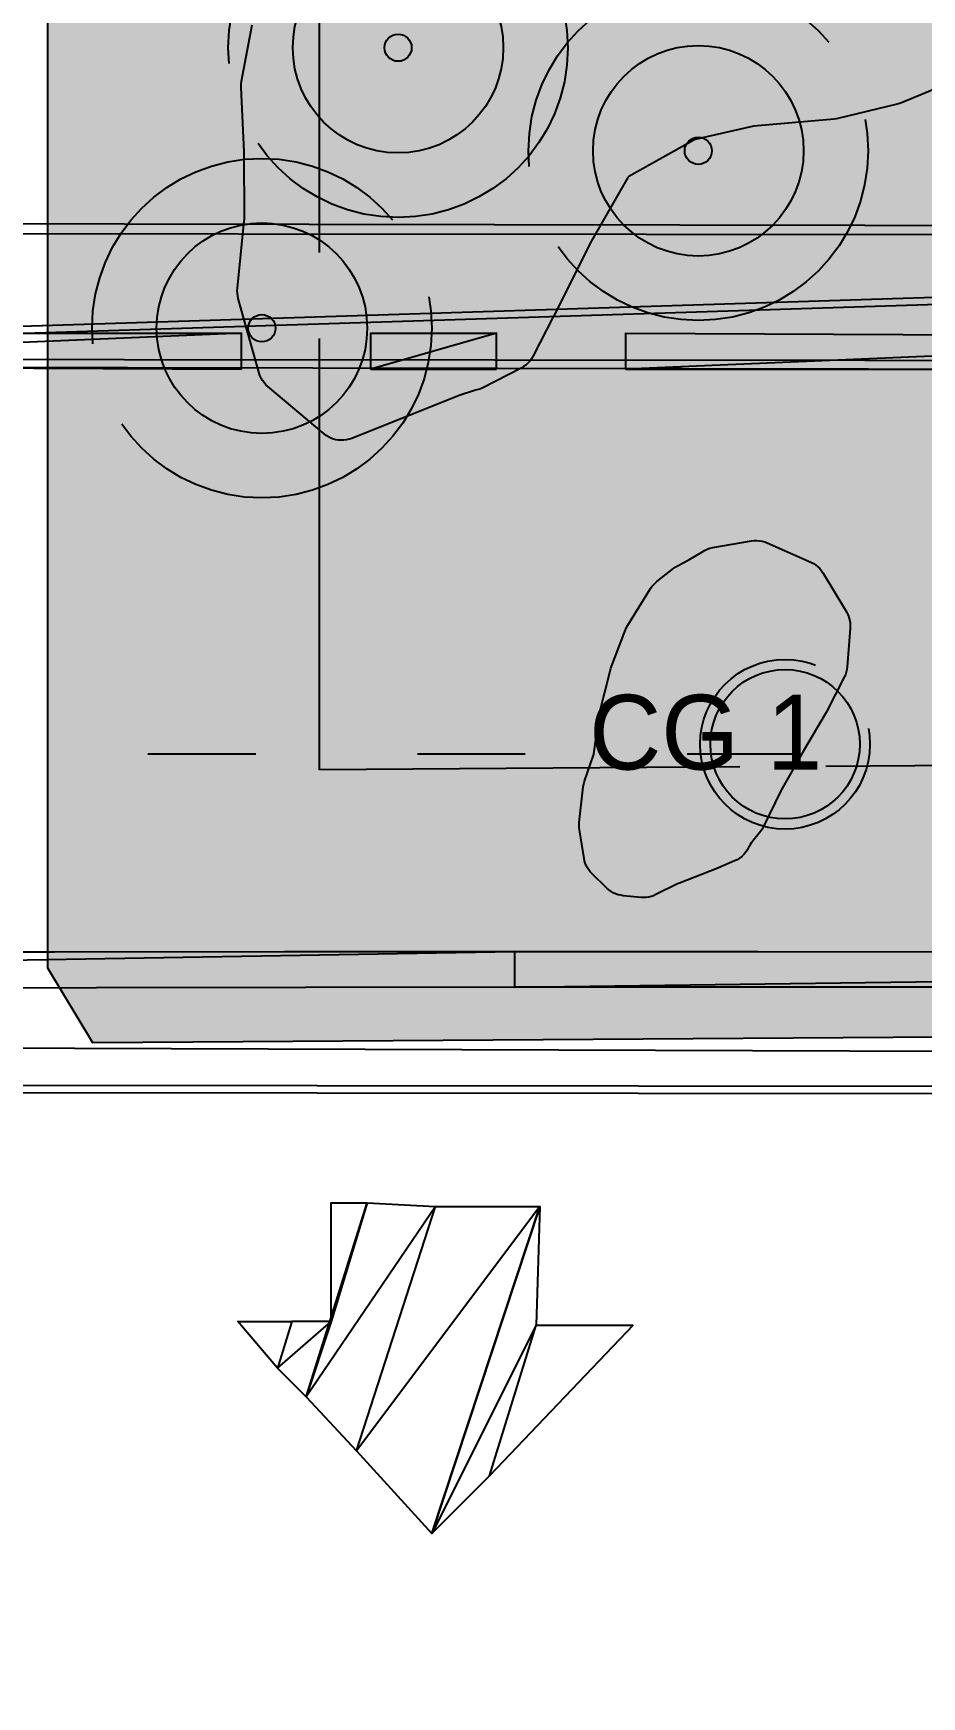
# Model space of a CAD drawing. Header units: metres. Extents: x 1 to 213, y 1 to 147.
# Drawn here: x 54.946 to 57.562, y 40.275 to 45.175 of the extents above; entities that cross this region are included whole.
import ezdxf
from ezdxf.enums import TextEntityAlignment as Align

# ---------------------------------------------------------------- set-up
doc = ezdxf.new("R2010")
doc.units = ezdxf.units.M
doc.linetypes.add('DASHED', pattern=[1.524, 1.27, -0.254])
for name, color, linetype in [('00-BASE-ARQUITECTURA', 8, 'Continuous'), ('PJ-ARBOLES', 94, 'Continuous'), ('PJ-ARBUSTOS', 82, 'Continuous'), ('PJ-COPA-ADULTA', 8, 'DASHED'), ('PJ-ETIQUETAS', 7, 'Continuous'), ('PJ-GRAVILLA', 42, 'Continuous'), ('PJ-HERBACEAS', 212, 'Continuous'), ('PJ-LIMITE-JARDIN', 7, 'Continuous'), ('PJ-MASAS', 92, 'Continuous'), ('PJ-MASAS-RELLENO', 92, 'Continuous'), ('PJ-RIEGO-SECTORES', 5, 'Continuous'), ('PJ-VISIBILIDAD', 1, 'DASHED')]:
    doc.layers.add(name, color=color, linetype=linetype)

# ---------------------------------------------------------------- blocks, each defined once
blk = doc.blocks.new('PJ_CD')
for p, q in [((0.0599, 0.2633), (0.1829, 0.8045)), ((-0.1981, 0.1835), (-0.6052, 0.5607)), ((0.2579, 0.0798), (0.7882, 0.2438)), ((-0.2579, -0.0798), (-0.7882, -0.2438)), ((0.1981, -0.1835), (0.6052, -0.5607)), ((-0.0599, -0.2633), (-0.1829, -0.8045))]:
    blk.add_line(p, q)
blk.add_lwpolyline([(1.5, 0), (1.4545, 0.1529), (1.3572, 0.2885), (1.2839, 0.4172), (1.2675, 0.5643), (1.2666, 0.7312), (1.2135, 0.8817), (1.0868, 0.9786), (0.9284, 1.0311), (0.7935, 1.0922), (0.6937, 1.2016), (0.5949, 1.3361), (0.4635, 1.4266), (0.3041, 1.4305), (0.145, 1.3799), (0, 1.35), (-0.145, 1.3799), (-0.3041, 1.4305), (-0.4635, 1.4266), (-0.5949, 1.3361), (-0.6938, 1.2016), (-0.7935, 1.0922), (-0.9284, 1.0311), (-1.0868, 0.9786), (-1.2135, 0.8817), (-1.2666, 0.7312), (-1.2675, 0.5643), (-1.2839, 0.4172), (-1.3572, 0.2885), (-1.4545, 0.1529), (-1.5, 0), (-1.4545, -0.1529), (-1.3572, -0.2885), (-1.2839, -0.4172), (-1.2675, -0.5643), (-1.2666, -0.7312), (-1.2135, -0.8817), (-1.0868, -0.9786), (-0.9284, -1.0311), (-0.7935, -1.0922), (-0.6938, -1.2016), (-0.5949, -1.3361), (-0.4635, -1.4266), (-0.3041, -1.4305), (-0.145, -1.3799), (0, -1.35), (0.145, -1.3799), (0.3041, -1.4305), (0.4635, -1.4266), (0.5949, -1.3361), (0.6937, -1.2016), (0.7935, -1.0922), (0.9284, -1.0311), (1.0868, -0.9786), (1.2135, -0.8817), (1.2666, -0.7312), (1.2675, -0.5643), (1.2839, -0.4172), (1.3572, -0.2885), (1.4545, -0.1529), (1.5, 0)], close=True)
blk.add_circle((0, 0), 0.135)
at = {"flags": 1}
for tag, p, height in [('CODIGO', (0.15, 0.15), 0.2), ('ESPECIE', (0.15, -0.1), 0.15), ('ZONA', (0.15, -0.3), 0.15)]:
    blk.add_attdef(tag, p, '', height=height, dxfattribs=at)
blk = doc.blocks.new('PJ_EC')
for radius in [0.31, 0.04]:
    blk.add_circle((0, 0), radius)
at = {"flags": 1}
for tag, p, height in [('CODIGO', (0.15, 0.15), 0.2), ('ESPECIE', (0.15, -0.1), 0.15), ('ZONA', (0.15, -0.3), 0.15)]:
    blk.add_attdef(tag, p, '', height=height, dxfattribs=at)
blk = doc.blocks.new('PJ_CG')
blk.add_circle((0, 0), 0.22)
at = {"flags": 1}
for tag, p, height in [('CODIGO', (0.15, 0.15), 0.2), ('ESPECIE', (0.15, -0.1), 0.15), ('ZONA', (0.15, -0.3), 0.15)]:
    blk.add_attdef(tag, p, '', height=height, dxfattribs=at)

msp = doc.modelspace()

# ---------------------------------------------------------------- hatches: boundary and pattern name
at = {"layer": 'PJ-GRAVILLA'}
h = msp.add_hatch(dxfattribs=at)
h.set_pattern_fill('GRAVEL', scale=0.03)
h.paths.add_polyline_path([(55.2538, 48.8156), (62.0889, 48.8156), (63.0149, 48.6833), (63.8968, 48.2864), (64.6906, 47.4927), (64.7347, 47.2281), (64.9552, 47.0076), (65.2198, 45.9493), (65.0875, 44.8028), (64.0732, 42.2892), (63.8968, 42.1128), (62.0889, 42.1128), (61.6038, 42.2451), (55.1215, 42.201), (54.9892, 42.4215), (54.9892, 48.5069), (55.2538, 48.8156)])
at = {"layer": 'PJ-MASAS-RELLENO'}
for points in [[(55.6519, 47.0158), (55.6451, 47.0208), (55.6389, 47.0264), (55.6333, 47.0326), (55.6284, 47.0394), (55.6242, 47.0467), (55.55, 47.193), (55.5468, 47.2001), (55.5444, 47.2074), (55.5426, 47.2149), (55.5416, 47.2226), (55.524, 47.4354), (55.5239, 47.4359), (55.5081, 47.6012), (55.5078, 47.6094), (55.5083, 47.6175), (55.5096, 47.6256), (55.5117, 47.6335), (55.5146, 47.6411), (55.5182, 47.6484), (55.5226, 47.6552), (55.5277, 47.6616), (55.6754, 47.8296), (55.6765, 47.831), (55.6769, 47.8328), (55.7002, 47.9626), (55.7021, 47.9706), (55.7048, 47.9784), (55.7082, 47.9859), (55.7125, 47.9929), (55.7174, 47.9995), (55.723, 48.0056), (55.7291, 48.011), (55.8164, 48.0805), (55.8225, 48.0849), (55.829, 48.0887), (55.8358, 48.0919), (55.8429, 48.0945), (55.8501, 48.0963), (55.9955, 48.1261), (55.9977, 48.1266), (56.1944, 48.1785), (56.1966, 48.1792), (56.1987, 48.1802), (56.3883, 48.2812), (56.3961, 48.2849), (56.4042, 48.2876), (56.4126, 48.2895), (56.5849, 48.3185), (56.5915, 48.3193), (56.5982, 48.3196), (56.6679, 48.3196), (56.6755, 48.3192), (56.683, 48.3182), (56.6904, 48.3164), (56.6975, 48.3139), (56.7044, 48.3108), (56.711, 48.307), (56.7172, 48.3027), (56.7229, 48.2977), (56.7281, 48.2923), (56.7329, 48.2864), (56.737, 48.28), (56.7405, 48.2733), (56.7434, 48.2663), (56.7455, 48.259), (56.7494, 48.2436), (56.7499, 48.2418), (56.7573, 48.2173), (56.7585, 48.2138), (56.7678, 48.191), (56.7694, 48.1876), (56.7808, 48.1658), (56.7827, 48.1625), (56.7962, 48.1419), (56.7984, 48.1388), (56.8137, 48.1195), (56.8162, 48.1167), (56.8332, 48.099), (56.836, 48.0964), (56.8546, 48.0803), (56.8576, 48.078), (56.8777, 48.0638), (56.8809, 48.0618), (56.9022, 48.0495), (56.9056, 48.0478), (56.928, 48.0376), (56.9315, 48.0362), (56.9548, 48.0282), (56.9584, 48.0272), (56.9823, 48.0214), (56.9861, 48.0207), (57.0104, 48.0172), (57.0142, 48.0169), (57.0397, 48.0156), (57.0416, 48.0156), (57.1404, 48.0156), (57.1477, 48.0153), (57.155, 48.0142), (57.1622, 48.0126), (57.1692, 48.0102), (57.1759, 48.0073), (57.1823, 48.0037), (57.1884, 47.9996), (57.301, 47.915), (57.3033, 47.9134), (57.5006, 47.7861), (57.5022, 47.7851), (57.5039, 47.7845), (57.7005, 47.7246), (57.7021, 47.7242), (57.7039, 47.7242), (57.9005, 47.7339), (57.9021, 47.7341), (57.9037, 47.7343), (58.1016, 47.7772), (58.1027, 47.7774), (58.3315, 47.8334), (58.3333, 47.8339), (58.335, 47.8348), (58.5438, 47.956), (58.5445, 47.9565), (58.656, 48.0245), (58.6631, 48.0283), (58.6705, 48.0314), (58.6781, 48.0338), (58.686, 48.0353), (58.8055, 48.053), (58.8096, 48.0539), (59.0058, 48.1044), (59.0076, 48.1049), (59.0091, 48.1058), (59.1973, 48.2139), (59.2041, 48.2173), (59.2111, 48.2201), (59.2184, 48.2223), (59.2258, 48.2237), (59.469, 48.2587), (59.4765, 48.2594), (59.4841, 48.2594), (59.4916, 48.2587), (59.499, 48.2573), (59.5063, 48.2552), (59.5133, 48.2524), (59.5201, 48.2489), (59.5264, 48.2449), (59.7563, 48.083), (59.763, 48.0777), (59.7691, 48.0718), (59.7745, 48.0652), (59.7792, 48.0581), (59.7831, 48.0506), (59.7862, 48.0427), (59.8462, 47.8615), (59.8483, 47.8539), (59.8496, 47.8462), (59.8502, 47.8385), (59.85, 47.8306), (59.8491, 47.8229), (59.8179, 47.6397), (59.816, 47.6315), (59.8133, 47.6235), (59.728, 47.4102), (59.7276, 47.409), (59.649, 47.1919), (59.6484, 47.1897), (59.648, 47.1874), (59.6239, 46.9827), (59.6238, 46.9808), (59.624, 46.9789), (59.6583, 46.7864), (59.6595, 46.7813), (59.7184, 46.5957), (59.7204, 46.5883), (59.7597, 46.4054), (59.7611, 46.3964), (59.7614, 46.3873), (59.759, 46.2367), (59.7585, 46.2288), (59.7572, 46.221), (59.7551, 46.2133), (59.7523, 46.206), (59.7488, 46.1989), (59.7446, 46.1922), (59.6967, 46.1234), (59.6918, 46.1172), (59.6864, 46.1114), (59.6805, 46.1062), (59.674, 46.1017), (59.6107, 46.0613), (59.6093, 46.0605), (59.4585, 45.9685), (59.4568, 45.9674), (59.4554, 45.9659), (59.3195, 45.8105), (59.318, 45.8086), (59.1734, 45.622), (59.1732, 45.6217), (59.1666, 45.6129), (59.1609, 45.6062), (59.1545, 45.6002), (59.1475, 45.5949), (59.1399, 45.5904), (59.1215, 45.5808), (59.1171, 45.578), (59.0858, 45.556), (59.0858, 45.5561), (59.0826, 45.5538), (59.0757, 45.5497), (59.0684, 45.5464), (59.0608, 45.5438), (58.8201, 45.4752), (58.8176, 45.4744), (58.7865, 45.4633), (58.7817, 45.4612), (58.7536, 45.4468), (58.7491, 45.4441), (58.723, 45.4261), (58.7189, 45.4228), (58.7074, 45.4124), (58.7021, 45.408), (58.6964, 45.4041), (58.6905, 45.4006), (58.6842, 45.3977), (58.4262, 45.2913), (58.419, 45.2887), (58.4116, 45.2868), (58.404, 45.2856), (58.3964, 45.2852), (58.2388, 45.2838), (58.237, 45.2837), (58.2351, 45.2835), (58.0355, 45.2446), (58.0338, 45.2442), (58.0322, 45.2435), (57.8534, 45.1553), (57.8491, 45.1529), (57.694, 45.051), (57.6875, 45.0471), (57.6807, 45.0439), (57.5026, 44.97), (57.4967, 44.9678), (57.4906, 44.9661), (57.3159, 44.9242), (57.3101, 44.923), (57.3042, 44.9223), (57.0683, 44.9017), (57.0627, 44.9008), (56.8952, 44.8617), (56.8934, 44.8612), (56.8918, 44.8604), (56.7003, 44.7531), (56.6985, 44.752), (56.6974, 44.7502), (56.5896, 44.564), (56.5885, 44.5619), (56.4786, 44.3426), (56.4781, 44.3418), (56.4171, 44.2234), (56.413, 44.2163), (56.4081, 44.2096), (56.4025, 44.2035), (56.3964, 44.1979), (56.3897, 44.1931), (56.3826, 44.1889), (56.2696, 44.1309), (56.2613, 44.1272), (56.2526, 44.1245), (56.2458, 44.1228), (56.2027, 44.1088), (56.2002, 44.1079), (55.8837, 43.9819), (55.8763, 43.9793), (55.8687, 43.9775), (55.8609, 43.9765), (55.8531, 43.9762), (55.8452, 43.9767), (55.8375, 43.9779), (55.8299, 43.9799), (55.8226, 43.9827), (55.8155, 43.9861), (55.8089, 43.9902), (55.8026, 43.995), (55.6367, 44.1345), (55.6308, 44.1399), (55.6255, 44.1459), (55.6209, 44.1524), (55.6169, 44.1593), (55.6136, 44.1666), (55.6111, 44.1742), (55.5496, 44.394), (55.548, 44.4013), (55.547, 44.4088), (55.5467, 44.4163), (55.5471, 44.4238), (55.5675, 44.6226), (55.5677, 44.6268), (55.5668, 44.8239), (55.5667, 44.8255), (55.5583, 45.0155), (55.5584, 45.0247), (55.5596, 45.0338), (55.5906, 45.1995), (55.5923, 45.2067), (55.5946, 45.2137), (55.5976, 45.2204), (55.6012, 45.2269), (55.6053, 45.233), (55.61, 45.2386), (55.6152, 45.2439), (55.6209, 45.2486), (55.7466, 45.3438), (55.7545, 45.3491), (55.763, 45.3533), (56.0034, 45.4581), (56.0051, 45.459), (56.0062, 45.4605), (56.1748, 45.7212), (56.1758, 45.723), (56.176, 45.7249), (56.1903, 45.9283), (56.1903, 45.9302), (56.1897, 45.9319), (56.1084, 46.1279), (56.1074, 46.1301), (56.1061, 46.1321), (55.9603, 46.3302), (55.8178, 46.5233), (55.8131, 46.5304), (55.8092, 46.538), (55.7962, 46.5668), (55.7932, 46.5747), (55.791, 46.5828), (55.7897, 46.5912), (55.7892, 46.5996), (55.7892, 46.7632), (55.7892, 46.7651), (55.788, 46.7906), (55.7876, 46.7944), (55.7841, 46.8188), (55.7834, 46.8225), (55.7776, 46.8464), (55.7766, 46.85), (55.7686, 46.8733), (55.7672, 46.8768), (55.757, 46.8992), (55.7553, 46.9026), (55.743, 46.9239), (55.741, 46.9271), (55.7268, 46.9472), (55.7245, 46.9502), (55.7084, 46.9688), (55.7058, 46.9716), (55.6881, 46.9886), (55.6853, 46.9911), (55.666, 47.0064), (55.6629, 47.0086), (55.6519, 47.0158)], [(56.6139, 43.1718), (56.6155, 43.18), (56.6445, 43.2959), (56.6473, 43.3049), (56.6901, 43.4175), (56.6931, 43.4245), (56.6968, 43.4312), (56.7637, 43.5393), (56.7677, 43.5451), (56.7721, 43.5506), (56.777, 43.5556), (56.7824, 43.5602), (56.8324, 43.5995), (56.8386, 43.6039), (56.8453, 43.6077), (56.8748, 43.6229), (56.877, 43.6241), (56.9145, 43.6466), (56.9153, 43.6471), (56.9227, 43.6517), (56.9305, 43.6554), (56.9387, 43.6582), (56.9471, 43.6602), (57.0611, 43.68), (57.0689, 43.6809), (57.0768, 43.6811), (57.0847, 43.6805), (57.0924, 43.6792), (57.1, 43.6771), (57.1074, 43.6742), (57.236, 43.617), (57.2433, 43.6133), (57.2501, 43.6089), (57.2565, 43.6038), (57.2623, 43.5981), (57.2675, 43.5918), (57.2721, 43.5851), (57.3408, 43.4707), (57.3447, 43.4634), (57.3478, 43.4557), (57.3501, 43.4478), (57.3515, 43.4396), (57.3522, 43.4314), (57.3519, 43.4231), (57.3428, 43.3086), (57.3418, 43.3008), (57.34, 43.2931), (57.3375, 43.2856), (57.3343, 43.2784), (57.2831, 43.1787), (57.2809, 43.1748), (57.2144, 43.0611), (57.1485, 42.9461), (57.1472, 42.9436), (57.0967, 42.8389), (57.0923, 42.831), (57.0872, 42.8237), (57.063, 42.7934), (57.0614, 42.7913), (57.056, 42.7835), (57.0549, 42.7817), (57.0539, 42.7796), (57.0526, 42.7764), (57.0486, 42.7691), (57.0439, 42.7623), (57.0386, 42.756), (57.0326, 42.7503), (57.026, 42.7452), (57.019, 42.7408), (57.0115, 42.7372), (56.9637, 42.717), (56.9616, 42.7162), (56.8489, 42.6722), (56.8456, 42.6707), (56.7797, 42.6379), (56.7729, 42.6348), (56.7658, 42.6325), (56.7586, 42.6308), (56.7512, 42.6298), (56.7438, 42.6294), (56.7363, 42.6298), (56.6835, 42.6349), (56.6759, 42.636), (56.6684, 42.6378), (56.6611, 42.6403), (56.6541, 42.6436), (56.6475, 42.6475), (56.6412, 42.652), (56.6355, 42.657), (56.5915, 42.6996), (56.5865, 42.7049), (56.582, 42.7107), (56.578, 42.7169), (56.5746, 42.7234), (56.5718, 42.7302), (56.5697, 42.7372), (56.5682, 42.7444), (56.5546, 42.8287), (56.5538, 42.8359), (56.5537, 42.8431), (56.5541, 42.8503), (56.5659, 42.9554), (56.5674, 42.9641), (56.5698, 42.9726), (56.5961, 43.0489), (56.5967, 43.0507), (56.597, 43.0526), (56.6139, 43.1718)]]:
    msp.add_hatch(color=7, dxfattribs=at).paths.add_polyline_path(points)

# ---------------------------------------------------------------- linework, layer by layer
at = {"layer": '00-BASE-ARQUITECTURA'}
for points in [[(63.9409, 44.5981), (51.9394, 44.2171), (51.9394, 44.6193), (63.9409, 44.5981)], [(63.9409, 44.2066), (63.9409, 44.5981), (51.9394, 44.2171), (63.9409, 44.2066)], [(63.9515, 44.577), (51.95, 44.196), (51.95, 44.5876), (63.9515, 44.577)], [(63.9515, 44.1748), (63.9515, 44.577), (51.95, 44.196), (63.9515, 44.1748)], [(55.559, 44.1854), (55.559, 44.2912), (53.3153, 44.196), (55.559, 44.1854)], [(55.559, 44.2912), (53.3153, 44.196), (53.3153, 44.2912), (55.559, 44.2912)], [(56.3104, 44.1854), (56.3104, 44.2912), (55.9399, 44.1854), (56.3104, 44.1854)], [(56.3104, 44.2912), (55.9399, 44.1854), (55.9399, 44.2912), (56.3104, 44.2912)], [(58.935, 44.2806), (56.6914, 44.1854), (56.6914, 44.2912), (58.935, 44.2806)], [(58.935, 44.1854), (58.935, 44.2806), (56.6914, 44.1854), (58.935, 44.1854)], [(55.2838, 43.053), (55.6013, 43.053)], [(56.0775, 43.053), (56.395, 43.053)], [(56.8713, 43.053), (57.1888, 43.053)], [(132.6056, 42.4603), (98.813, 42.4497), (51.9289, 42.4709), (51.9183, 40.2061), (63.2954, 40.1637), (62.5016, 38.0788), (61.8984, 36.4807), (60.5119, 32.8612), (59.8875, 31.2208), (59.2102, 29.4428), (58.5223, 27.8553), (57.9402, 26.7652), (56.6173, 24.7438), (54.7229, 22.5637), (53.0189, 21.0502), (52.1723, 20.4152), (50.426, 19.3146), (48.5316, 18.3832)], [(49.5899, 42.4603), (49.5899, 42.3545), (56.3633, 42.4709), (49.5899, 42.4603)], [(49.5899, 42.3545), (56.3633, 42.4709), (56.3633, 42.3651), (49.5899, 42.3545)], [(56.3633, 42.4709), (56.3633, 42.3651), (63.5282, 42.4603), (56.3633, 42.4709)], [(56.3633, 42.3651), (63.5282, 42.4603), (63.5282, 42.3651), (56.3633, 42.3651)], [(64.1949, 42.1534), (51.9289, 42.1957), (51.9289, 40.2061), (63.2954, 40.1637)], [(64.1949, 42.1534), (51.9289, 42.1957), (51.9289, 40.2061), (62.6709, 40.1637)], [(64.1949, 42.1534), (51.9289, 42.1957), (51.9289, 40.2061), (63.4541, 40.1637)], [(52.1935, 42.0793), (123.197, 42.0052)], [(52.204, 42.0581), (123.2076, 41.9841)], [(56.1304, 41.7195), (55.7494, 41.1586), (55.9294, 41.7301), (56.1304, 41.7195)], [(55.8976, 40.9998), (56.1304, 41.7195), (55.7494, 41.1586), (55.8976, 40.9998)], [(55.9294, 41.7301), (55.8235, 41.3808), (55.8235, 41.7301), (55.9294, 41.7301)], [(56.1199, 40.7564), (56.4374, 41.7195), (55.8976, 40.9998), (56.1199, 40.7564)], [(56.4374, 41.7195), (55.8976, 40.9998), (56.1304, 41.7195), (56.4374, 41.7195)], [(56.4268, 41.3702), (56.1199, 40.7564), (56.4374, 41.7195), (56.4268, 41.3702)], [(56.1199, 40.7564), (56.4374, 41.7195), (56.1199, 40.7564)], [(56.4374, 41.7195), (56.1199, 40.7564), (56.4374, 41.7195)], [(55.7071, 41.3808), (55.6648, 41.2432), (55.5484, 41.3808), (55.7071, 41.3808)], [(55.8235, 41.3808), (55.7071, 41.3808), (55.6648, 41.2432), (55.8235, 41.3808)], [(55.8235, 41.3808), (55.7494, 41.1586), (55.6648, 41.2432), (55.8235, 41.3808)], [(56.2892, 40.9257), (56.4268, 41.3702), (56.1199, 40.7564), (56.2892, 40.9257)], [(56.7125, 41.3702), (56.2892, 40.9257), (56.4268, 41.3702), (56.7125, 41.3702)]]:
    msp.add_lwpolyline(points, dxfattribs=at)
at = {"layer": 'PJ-COPA-ADULTA'}
for centre, radius in [((58.6, 46.4), 1.5), ((56.0203, 45.1325), 0.5), ((56.9045, 44.8289), 0.5), ((55.6193, 44.3063), 0.5), ((57.16, 43.0809), 0.25)]:
    msp.add_circle(centre, radius, dxfattribs=at)
at = {"layer": 'PJ-LIMITE-JARDIN'}
msp.add_lwpolyline([(55.2538, 48.8156), (62.0889, 48.8156), (63.0149, 48.6833), (63.8968, 48.2864), (64.6906, 47.4927), (64.7347, 47.2281), (64.9552, 47.0076), (65.2198, 45.9493), (65.0875, 44.8028), (64.0732, 42.2892), (63.8968, 42.1128), (62.0889, 42.1128), (61.6038, 42.2451), (55.1215, 42.201), (54.9892, 42.4215), (54.9892, 48.5069), (55.2538, 48.8156)], close=True, dxfattribs=at)
at = {"layer": 'PJ-MASAS'}
msp.add_lwpolyline([(57.6807, 45.0439), (57.5026, 44.97), (57.4967, 44.9678), (57.4906, 44.9661), (57.3159, 44.9242), (57.3101, 44.923), (57.3042, 44.9223), (57.0683, 44.9017), (57.0627, 44.9008), (56.8952, 44.8617), (56.8934, 44.8612), (56.8918, 44.8604), (56.7003, 44.7531), (56.6985, 44.752), (56.6974, 44.7502), (56.5896, 44.564), (56.5885, 44.5619), (56.4786, 44.3426), (56.4781, 44.3418), (56.4171, 44.2234), (56.413, 44.2163), (56.4081, 44.2096), (56.4025, 44.2035), (56.3964, 44.1979), (56.3897, 44.1931), (56.3826, 44.1889), (56.2696, 44.1309), (56.2613, 44.1272), (56.2526, 44.1245), (56.2458, 44.1228), (56.2027, 44.1088), (56.2002, 44.1079), (55.8837, 43.9819), (55.8763, 43.9793), (55.8687, 43.9775), (55.8609, 43.9765), (55.8531, 43.9762), (55.8452, 43.9767), (55.8375, 43.9779), (55.8299, 43.9799), (55.8226, 43.9827), (55.8155, 43.9861), (55.8089, 43.9902), (55.8026, 43.995), (55.6367, 44.1345), (55.6308, 44.1399), (55.6255, 44.1459), (55.6209, 44.1524), (55.6169, 44.1593), (55.6136, 44.1666), (55.6111, 44.1742), (55.5496, 44.394), (55.548, 44.4013), (55.547, 44.4088), (55.5467, 44.4163), (55.5471, 44.4238), (55.5675, 44.6226), (55.5677, 44.6268), (55.5668, 44.8239), (55.5667, 44.8255), (55.5583, 45.0155), (55.5584, 45.0247), (55.5596, 45.0338), (55.5906, 45.1995)], dxfattribs=at)
msp.add_lwpolyline([(56.6139, 43.1718), (56.6155, 43.18), (56.6445, 43.2959), (56.6473, 43.3049), (56.6901, 43.4175), (56.6931, 43.4245), (56.6968, 43.4312), (56.7637, 43.5393), (56.7677, 43.5451), (56.7721, 43.5506), (56.777, 43.5556), (56.7824, 43.5602), (56.8324, 43.5995), (56.8386, 43.6039), (56.8453, 43.6077), (56.8748, 43.6229), (56.877, 43.6241), (56.9145, 43.6466), (56.9153, 43.6471), (56.9227, 43.6517), (56.9305, 43.6554), (56.9387, 43.6582), (56.9471, 43.6602), (57.0611, 43.68), (57.0689, 43.6809), (57.0768, 43.6811), (57.0847, 43.6805), (57.0924, 43.6792), (57.1, 43.6771), (57.1074, 43.6742), (57.236, 43.617), (57.2433, 43.6133), (57.2501, 43.6089), (57.2565, 43.6038), (57.2623, 43.5981), (57.2675, 43.5918), (57.2721, 43.5851), (57.3408, 43.4707), (57.3447, 43.4634), (57.3478, 43.4557), (57.3501, 43.4478), (57.3515, 43.4396), (57.3522, 43.4314), (57.3519, 43.4231), (57.3428, 43.3086), (57.3418, 43.3008), (57.34, 43.2931), (57.3375, 43.2856), (57.3343, 43.2784), (57.2831, 43.1787), (57.2809, 43.1748), (57.2144, 43.0611), (57.1485, 42.9461), (57.1472, 42.9436), (57.0967, 42.8389), (57.0923, 42.831), (57.0872, 42.8237), (57.063, 42.7934), (57.0614, 42.7913), (57.056, 42.7835), (57.0549, 42.7817), (57.0539, 42.7796), (57.0526, 42.7764), (57.0486, 42.7691), (57.0439, 42.7623), (57.0386, 42.756), (57.0326, 42.7503), (57.026, 42.7452), (57.019, 42.7408), (57.0115, 42.7372), (56.9637, 42.717), (56.9616, 42.7162), (56.8489, 42.6722), (56.8456, 42.6707), (56.7797, 42.6379), (56.7729, 42.6348), (56.7658, 42.6325), (56.7586, 42.6308), (56.7512, 42.6298), (56.7438, 42.6294), (56.7363, 42.6298), (56.6835, 42.6349), (56.6759, 42.636), (56.6684, 42.6378), (56.6611, 42.6403), (56.6541, 42.6436), (56.6475, 42.6475), (56.6412, 42.652), (56.6355, 42.657), (56.5915, 42.6996), (56.5865, 42.7049), (56.582, 42.7107), (56.578, 42.7169), (56.5746, 42.7234), (56.5718, 42.7302), (56.5697, 42.7372), (56.5682, 42.7444), (56.5546, 42.8287), (56.5538, 42.8359), (56.5537, 42.8431), (56.5541, 42.8503), (56.5659, 42.9554), (56.5674, 42.9641), (56.5698, 42.9726), (56.5961, 43.0489), (56.5967, 43.0507), (56.597, 43.0526), (56.6139, 43.1718)], close=True, dxfattribs=at)
at = {"layer": 'PJ-RIEGO-SECTORES'}
msp.add_lwpolyline([(63.0149, 48.6833), (63.8968, 48.2864), (64.6906, 47.4927), (64.7347, 47.2281), (64.9552, 47.0076), (65.2198, 45.9493), (65.0875, 44.8028), (64.0732, 42.2892), (63.8968, 42.1128), (62.0889, 42.1128), (61.6038, 42.2451), (55.1215, 42.201), (54.9892, 42.4215), (54.9892, 48.5069), (55.2538, 48.8156), (62.0889, 48.8156), (63.0149, 48.6833)], close=True, dxfattribs=at)
at = {"layer": 'PJ-VISIBILIDAD'}
msp.add_lwpolyline([(55.7892, 48.0156), (62.032, 48.0156), (62.7898, 47.9073), (63.4348, 47.6171), (63.9436, 47.1083), (63.9456, 47.0966), (63.9634, 47.0159), (63.9894, 46.9374), (64.0234, 46.862), (64.0649, 46.7906), (64.1137, 46.7238), (64.169, 46.6624), (64.2328, 46.5986), (64.4084, 45.8964), (64.3051, 45.0019), (63.4622, 42.9128), (62.196, 42.9128), (61.8143, 43.0169), (61.7433, 43.0329), (61.6711, 43.0423), (61.5983, 43.0451), (55.7892, 43.0056), (55.7892, 48.0156)], close=True, dxfattribs=at)

# ---------------------------------------------------------------- block references
at = {"layer": 'PJ-ARBOLES'}
msp.add_blockref('PJ_CD', (58.6, 46.4), dxfattribs=at)
at = {"layer": 'PJ-ARBUSTOS'}
for p in [(56.0203, 45.1325), (56.9045, 44.8289), (55.6193, 44.3063)]:
    msp.add_blockref('PJ_EC', p, dxfattribs=at)
at = {"layer": 'PJ-HERBACEAS'}
msp.add_blockref('PJ_CG', (57.16, 43.0809), dxfattribs=at)

# ---------------------------------------------------------------- texts
at = {"layer": 'PJ-ETIQUETAS'}
msp.add_text('CG 1', height=0.22, dxfattribs=at).set_placement((56.9264, 43.1165), align=Align.MIDDLE_CENTER)

doc.saveas('drawing.dxf')
